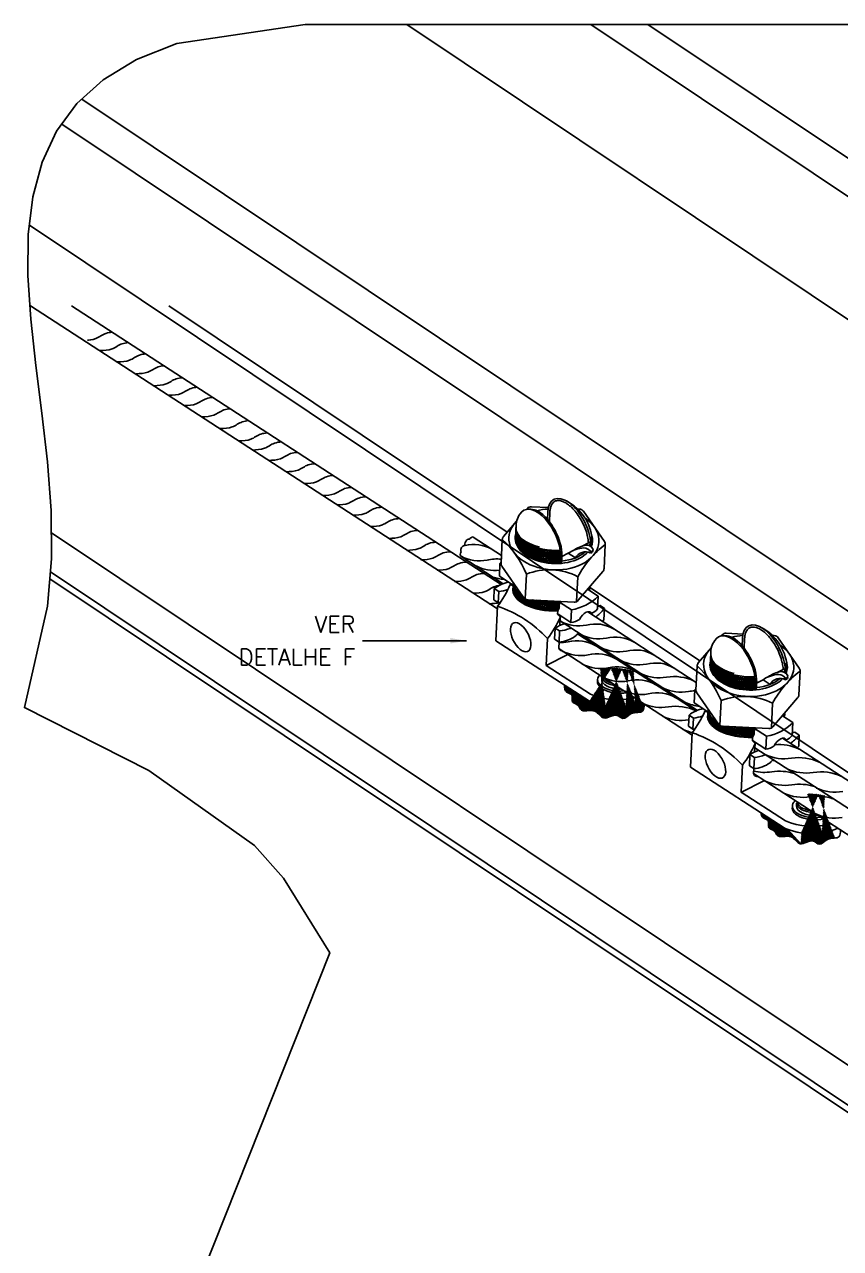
# Model space of a CAD drawing. Header units: millimetres. Extents: x 4236 to 4463, y 1839 to 1973.
# Drawn here: x 4368.96 to 4374.56, y 1884.57 to 1892.98 of the extents above; entities that cross this region are included whole.
import ezdxf
from ezdxf.enums import TextEntityAlignment as Align

# ---------------------------------------------------------------- set-up
doc = ezdxf.new("R2010")
doc.units = ezdxf.units.MM
doc.layers.get('0').update_dxf_attribs({"lineweight": 25})
for name, color, linetype in [('C01', 1, 'Continuous'), ('C02', 42, 'Continuous'), ('C025', 42, 'Continuous'), ('C03', 7, 'Continuous')]:
    doc.layers.add(name, color=color, linetype=linetype)
doc.styles.add('80CL', font='romans.shx', dxfattribs={"height": 2})
pattern_1 = [(132, (4372.9966916, 1884.7900814), (0.0026810086, 0.002413991), [])]
pattern_2 = [(132, (4374.3451363, 1883.9267084), (0.0026810086, 0.002413991), [])]

msp = doc.modelspace()

# ---------------------------------------------------------------- hatches: boundary and pattern name
at = {"layer": 'C01'}
h = msp.add_hatch(dxfattribs=at)
h.set_pattern_fill('ANSI31', color=256, scale=0.028861, angle=177, style=0)
h.set_pattern_definition(pattern_1)
edge = h.paths.add_edge_path()
edge.add_ellipse((4373.0098, 1888.4212), major_axis=(-0.2612, 0.0131), ratio=0.509483, start_angle=282.53435, end_angle=310.07034, ccw=False)
edge.add_line((4372.9466, 1888.2942), (4372.9418, 1888.2122))
edge.add_spline(control_points=[(4372.9418, 1888.2122), (4372.9398, 1888.2123), (4372.9154, 1888.2152), (4372.8793, 1888.2898), (4372.7782, 1888.2427), (4372.7638, 1888.3103), (4372.7044, 1888.3124), (4372.7305, 1888.3774), (4372.67, 1888.3862), (4372.6672, 1888.4196), (4372.6657, 1888.4383)], knot_values=[5.634216, 5.634216, 5.634216, 5.634216, 5.752118, 7.09934, 8.818976, 9.33721, 10.144992, 10.964097, 11.648698, 12.516217, 12.516217, 12.516217, 12.516217], degree=3, periodic=0)
edge.add_line((4372.6657, 1888.4383), (4372.8366, 1888.3278))
h = msp.add_hatch(dxfattribs=at)
h.set_pattern_fill('ANSI31', color=256, scale=0.028861, angle=177, style=0)
h.set_pattern_definition(pattern_1)
edge = h.paths.add_edge_path()
edge.add_line((4373.0872, 1888.291), (4373.096, 1888.2228))
edge.add_spline(control_points=[(4373.096, 1888.2228), (4373.0861, 1888.2148), (4373.0655, 1888.2003), (4373.017, 1888.2527), (4372.9675, 1888.2114), (4372.9418, 1888.2122)], knot_values=[2.756984, 2.756984, 2.756984, 2.756984, 3.368252, 4.120728, 5.634216, 5.634216, 5.634216, 5.634216], degree=3, periodic=0)
edge.add_line((4372.9418, 1888.2122), (4372.9466, 1888.2942))
edge.add_ellipse((4373.0098, 1888.4212), major_axis=(-0.2612, 0.0131), ratio=0.509483, start_angle=251.29049, end_angle=282.53435, ccw=False)
h = msp.add_hatch(dxfattribs=at)
h.set_pattern_fill('ANSI31', color=256, scale=0.028861, angle=177, style=0)
h.set_pattern_definition(pattern_1)
edge = h.paths.add_edge_path()
edge.add_line((4373.1541, 1888.3047), (4373.1745, 1888.2513))
edge.add_spline(control_points=[(4373.1745, 1888.2513), (4373.1587, 1888.2498), (4373.1277, 1888.2498), (4373.1048, 1888.2298), (4373.096, 1888.2228)], knot_values=[1.43073, 1.43073, 1.43073, 1.43073, 2.219528, 2.756984, 2.756984, 2.756984, 2.756984], degree=3, periodic=0)
edge.add_line((4373.096, 1888.2228), (4373.0872, 1888.291))
edge.add_ellipse((4373.0098, 1888.4212), major_axis=(-0.2612, 0.0131), ratio=0.509483, start_angle=234.99117, end_angle=251.29049, ccw=False)
h = msp.add_hatch(dxfattribs=at)
h.set_pattern_fill('ANSI31', color=256, scale=0.028861, angle=177, style=0)
h.set_pattern_definition(pattern_1)
edge = h.paths.add_edge_path()
edge.add_line((4373.2067, 1888.3118), (4373.2133, 1888.3075))
edge.add_line((4373.2133, 1888.3075), (4373.2133, 1888.3074))
edge.add_spline(control_points=[(4373.2133, 1888.3074), (4373.2128, 1888.2894), (4373.2118, 1888.2571), (4373.1867, 1888.2524), (4373.1738, 1888.2513)], knot_values=[0, 0, 0, 0, 0.800748, 1.441693, 1.441693, 1.441693, 1.441693], degree=3, periodic=0)
edge.add_line((4373.1738, 1888.2513), (4373.1539, 1888.3046))
edge.add_ellipse((4373.0098, 1888.4212), major_axis=(-0.2612, 0.0131), ratio=0.509483, start_angle=223.76608, end_angle=235.05954, ccw=False)
edge.add_line((4373.1938, 1888.3197), (4373.1942, 1888.3199))
edge.add_line((4373.1942, 1888.3199), (4373.2067, 1888.3118))
h = msp.add_hatch(dxfattribs=at)
h.set_pattern_fill('ANSI31', color=256, scale=0.028861, angle=177, style=0)
h.set_pattern_definition(pattern_2)
edge = h.paths.add_edge_path()
edge.add_line((4374.4357, 1887.4276), (4374.4445, 1887.3594))
edge.add_spline(control_points=[(4374.4445, 1887.3594), (4374.4345, 1887.3514), (4374.4139, 1887.3369), (4374.3655, 1887.3893), (4374.316, 1887.348), (4374.2902, 1887.3489)], knot_values=[2.756984, 2.756984, 2.756984, 2.756984, 3.368252, 4.120728, 5.634216, 5.634216, 5.634216, 5.634216], degree=3, periodic=0)
edge.add_line((4374.2902, 1887.3489), (4374.295, 1887.4308))
edge.add_ellipse((4374.3582, 1887.5578), major_axis=(-0.2612, 0.0131), ratio=0.509483, start_angle=251.29049, end_angle=282.53435, ccw=False)
h = msp.add_hatch(dxfattribs=at)
h.set_pattern_fill('ANSI31', color=256, scale=0.028861, angle=177, style=0)
h.set_pattern_definition(pattern_2)
edge = h.paths.add_edge_path()
edge.add_line((4374.5026, 1887.4413), (4374.5229, 1887.3879))
edge.add_spline(control_points=[(4374.5229, 1887.3879), (4374.5072, 1887.3864), (4374.4761, 1887.3864), (4374.4532, 1887.3664), (4374.4445, 1887.3594)], knot_values=[1.43073, 1.43073, 1.43073, 1.43073, 2.219528, 2.756984, 2.756984, 2.756984, 2.756984], degree=3, periodic=0)
edge.add_line((4374.4445, 1887.3594), (4374.4357, 1887.4276))
edge.add_ellipse((4374.3582, 1887.5578), major_axis=(-0.2612, 0.0131), ratio=0.509483, start_angle=234.99117, end_angle=251.29049, ccw=False)

# ---------------------------------------------------------------- linework, layer by layer
for p, q in [((4372.8391, 1888.9334), (4372.8391, 1888.9334)), ((4372.8391, 1888.9334), (4372.8391, 1888.9334)), ((4374.1767, 1888.0645), (4374.1767, 1888.0645)), ((4374.1767, 1888.0645), (4374.1767, 1888.0645))]:
    msp.add_line(p, q)
for p, q in [((4373.2133, 1888.3074), (4373.2133, 1888.3075)), ((4374.0576, 1887.5133), (4374.0157, 1887.5599)), ((4374.0483, 1887.5183), (4374.0167, 1887.5533)), ((4374.0402, 1887.5219), (4374.0186, 1887.5459)), ((4374.03, 1887.5278), (4374.0237, 1887.5348)), ((4374.1656, 1887.3988), (4374.024, 1887.5561)), ((4374.1702, 1887.399), (4374.0356, 1887.5485)), ((4374.1748, 1887.3993), (4374.0472, 1887.541)), ((4374.1794, 1887.3996), (4374.0588, 1887.5335)), ((4374.1609, 1887.3986), (4374.0647, 1887.5055)), ((4374.0951, 1887.4447), (4374.0662, 1887.4768)), ((4374.0875, 1887.4478), (4374.0662, 1887.4715)), ((4374.1043, 1887.4399), (4374.0665, 1887.4819)), ((4374.1561, 1887.3985), (4374.0667, 1887.4979)), ((4374.1459, 1887.3991), (4374.0667, 1887.487)), ((4374.1511, 1887.3987), (4374.0669, 1887.4922)), ((4374.0796, 1887.4512), (4374.0669, 1887.4653)), ((4374.184, 1887.3999), (4374.0704, 1887.526)), ((4374.1887, 1887.4001), (4374.0821, 1887.5185)), ((4374.1934, 1887.4002), (4374.0937, 1887.511)), ((4374.1984, 1887.4001), (4374.1053, 1887.5035)), ((4374.2034, 1887.3999), (4374.1169, 1887.496)), ((4374.2089, 1887.3992), (4374.1285, 1887.4885)), ((4374.2147, 1887.3982), (4374.1401, 1887.481)), ((4374.2212, 1887.3963), (4374.1518, 1887.4735)), ((4374.2299, 1887.3921), (4374.1634, 1887.466)), ((4374.2474, 1887.378), (4374.1748, 1887.4587)), ((4374.2735, 1887.3544), (4374.1831, 1887.4548)), ((4374.2819, 1887.3504), (4374.1911, 1887.4513)), ((4374.2881, 1887.349), (4374.1987, 1887.4482)), ((4374.14, 1887.4003), (4374.1142, 1887.4289)), ((4374.1327, 1887.403), (4374.1197, 1887.4174))]:
    msp.add_line(p, q, dxfattribs=at)
msp.add_lwpolyline([(4370.0985, 1884.1948), (4371.0534, 1886.6009), (4370.7355, 1887.1123), (4370.538, 1887.3374), (4369.8104, 1887.8514), (4368.9574, 1888.2837), (4369.1146, 1888.9812), (4369.1434, 1889.3047), (4369.1406, 1889.6366), (4369.1154, 1889.972), (4369.0774, 1890.3061), (4369.0359, 1890.634), (4369.0003, 1890.9508), (4368.98, 1891.2518), (4368.9834, 1891.5327), (4369.0152, 1891.792), (4369.079, 1892.0288), (4369.1783, 1892.2423), (4369.3169, 1892.4316), (4369.4982, 1892.5959), (4369.7261, 1892.7342), (4370.004, 1892.8457), (4370.8854, 1892.9752), (4378.7372, 1892.9752)], dxfattribs=at)
for centre, radius, start, end in [((4372.0417, 1889.1605), 0.2449, 59.43477, 103.89388), ((4372.0846, 1889.5735), 0.2812, 242.85177, 280.17756), ((4372.1975, 1889.057), 0.2479, 81.99842, 104.76436), ((4372.1872, 1889.5069), 0.2812, 242.85177, 276.84855), ((4372.2672, 1889.4461), 0.2812, 250.96463, 266.66941), ((4372.3959, 1888.865), 0.2496, 22.59952, 23.34798), ((4372.7665, 1889.127), 0.2812, 242.85177, 280.17756), ((4372.8794, 1888.6104), 0.2479, 59.25357, 104.76436), ((4372.6414, 1889.012), 0.2812, 267.34431, 280.17756), ((4372.7543, 1888.4955), 0.2479, 59.25357, 104.76436), ((4372.9042, 1889.0377), 0.2812, 242.85177, 280.17756), ((4373.017, 1888.5211), 0.2479, 59.25357, 104.76436), ((4372.7791, 1888.9227), 0.2812, 242.85177, 280.17756), ((4372.892, 1888.4062), 0.2479, 59.25357, 104.76436), ((4373.0418, 1888.9484), 0.2812, 242.85177, 280.17756), ((4373.1547, 1888.4319), 0.2479, 59.25357, 104.76436), ((4372.9167, 1888.8335), 0.2812, 242.85177, 280.17756), ((4373.0296, 1888.3169), 0.2479, 59.25357, 104.76436), ((4373.1795, 1888.8592), 0.2812, 242.85177, 280.17756), ((4373.2924, 1888.3426), 0.2479, 59.25357, 104.76436), ((4373.0544, 1888.7442), 0.2812, 242.85177, 280.17756), ((4373.1673, 1888.2277), 0.2479, 59.25357, 104.76436), ((4373.317, 1888.7792), 0.2904, 244.96662, 279.87692), ((4373.4189, 1888.1742), 0.3231, 64.74623, 99.27169), ((4373.1921, 1888.6549), 0.2812, 242.85177, 280.17756), ((4373.3049, 1888.1384), 0.2479, 59.25357, 104.76436), ((4373.4687, 1888.6808), 0.2904, 244.96662, 279.87692), ((4373.5705, 1888.0758), 0.3231, 91.81598, 99.27169), ((4373.3296, 1888.575), 0.2904, 244.96662, 279.87692), ((4373.4315, 1887.9699), 0.3231, 64.74623, 99.27169), ((4373.6203, 1888.5825), 0.2904, 244.96662, 264.676), ((4373.4673, 1888.4857), 0.2904, 244.96662, 280.43774), ((4373.6049, 1888.3964), 0.2904, 244.96662, 257.91776), ((4373.8995, 1888.4228), 0.3117, 245.2488, 279.24809), ((4373.7334, 1887.9962), 0.2496, 22.59952, 23.34798), ((4374.1748, 1888.2442), 0.3117, 245.2488, 279.24809), ((4374.1393, 1887.7069), 0.3231, 64.66244, 95.33823), ((4374.0044, 1887.6135), 0.3231, 71.5656, 73.57236), ((4374.277, 1887.6176), 0.3231, 64.74623, 99.27169), ((4374.0399, 1888.1508), 0.3117, 256.13671, 279.24809), ((4374.1421, 1887.5242), 0.3231, 71.5656, 99.27169), ((4374.3249, 1888.1465), 0.3117, 245.2488, 279.24809), ((4374.427, 1887.5199), 0.3231, 64.74623, 99.27169), ((4374.1776, 1888.0615), 0.3117, 245.2488, 279.24809), ((4374.2797, 1887.4349), 0.3231, 71.5656, 99.27169), ((4374.5274, 1888.015), 0.3117, 245.2488, 279.24809), ((4374.3034, 1887.9792), 0.3117, 245.2488, 279.24809), ((4374.4056, 1887.3526), 0.3231, 71.16547, 99.27169), ((4374.5232, 1887.8365), 0.3117, 245.2488, 279.24809)]:
    msp.add_arc(centre, radius, start, end, dxfattribs=at)
for centre, start_param, end_param in [((4372.5939, 1889.4473), 6.213743, 8.060207), ((4372.5943, 1889.4558), 6.213743, 8.08479), ((4372.5948, 1889.4643), 6.213743, 8.059873), ((4372.5952, 1889.4727), 6.213743, 8.082697), ((4372.5956, 1889.4812), 6.213743, 8.059008), ((4372.5965, 1889.4982), 6.202235, 8.033197), ((4372.596, 1889.4897), 6.213743, 8.073992), ((4372.5969, 1889.5067), 0, 1.198297), ((4372.5931, 1889.4304), 6.213743, 8.059381), ((4372.5935, 1889.4388), 6.213743, 8.085385), ((4372.5965, 1889.4982), 2.793246, 2.954838), ((4372.596, 1889.4897), 2.810761, 2.978933), ((4372.5956, 1889.4812), 2.821407, 3.005872), ((4372.5952, 1889.4727), 2.82911, 3.033291), ((4372.5956, 1889.4496), 2.829496, 3.01018), ((4372.5948, 1889.4643), 2.844033, 3.061758), ((4372.596, 1889.458), 2.82911, 3.006963), ((4372.5935, 1889.4388), 2.874607, 3.064029), ((4372.5931, 1889.4304), 2.922988, 2.981561), ((4372.5926, 1889.4218), 0.509617, 1.801693), ((4372.5922, 1889.4134), 0.933017, 1.776481), ((4372.5769, 1889.1082), 6.198378, 8.059471), ((4372.5773, 1889.1166), 6.219825, 8.085504), ((4372.5777, 1889.1251), 6.251289, 7.06151), ((4372.5781, 1889.1336), 0.031775, 0.717535), ((4372.5756, 1889.0827), 6.213743, 8.049984), ((4372.5756, 1889.0827), 6.213743, 8.049984), ((4372.576, 1889.0912), 6.213743, 8.059589), ((4372.5764, 1889.0997), 6.213743, 8.078571), ((4372.5786, 1889.1421), 2.863257, 3.017639), ((4372.5781, 1889.1336), 2.916017, 3.072351), ((4372.5777, 1889.1251), 2.9666, 3.13369), ((4372.5777, 1889.1251), 0.937211, 1.7767), ((4372.5781, 1889.1336), 1.057649, 1.801228), ((4372.5786, 1889.1421), 1.200274, 1.775937), ((4373.9327, 1888.6039), 6.213743, 8.082697), ((4373.9332, 1888.6124), 6.213743, 8.059008), ((4373.934, 1888.6293), 6.202235, 8.033197), ((4373.9336, 1888.6208), 6.213743, 8.073992), ((4373.9344, 1888.6378), 0, 1.198297), ((4373.9306, 1888.5615), 6.213743, 8.059381), ((4373.931, 1888.57), 6.213743, 8.085385), ((4373.9315, 1888.5785), 6.213743, 8.060207), ((4373.9319, 1888.5869), 6.213743, 8.08479), ((4373.9323, 1888.5954), 6.213743, 8.059873), ((4373.934, 1888.6293), 2.793246, 2.954838), ((4373.9336, 1888.6208), 2.810761, 2.978933), ((4373.9332, 1888.6124), 2.821407, 3.005872), ((4373.9327, 1888.6039), 2.82911, 3.033291), ((4373.9331, 1888.5807), 2.829496, 3.01018), ((4373.9335, 1888.5892), 2.82911, 3.006963), ((4373.9323, 1888.5954), 2.844033, 3.061758), ((4373.931, 1888.57), 2.874607, 3.064029), ((4373.9302, 1888.553), 0.509617, 1.801693), ((4373.9306, 1888.5615), 2.922988, 2.981561), ((4373.9297, 1888.5446), 0.933017, 1.776481), ((4373.9131, 1888.2139), 6.213743, 8.049984), ((4373.9131, 1888.2139), 6.213743, 8.049984), ((4373.9144, 1888.2393), 6.198378, 8.059471), ((4373.9135, 1888.2224), 6.213743, 8.059589), ((4373.914, 1888.2308), 6.213743, 8.078571), ((4373.9148, 1888.2478), 6.219825, 8.085504), ((4373.9152, 1888.2563), 6.251289, 7.06151), ((4373.9157, 1888.2647), 0.031775, 0.717535), ((4373.9161, 1888.2732), 2.863257, 3.017639), ((4373.9157, 1888.2647), 2.916017, 3.072351), ((4373.9152, 1888.2563), 2.9666, 3.13369), ((4373.9152, 1888.2563), 0.937211, 1.7767), ((4373.9157, 1888.2647), 1.057649, 1.801228), ((4373.9161, 1888.2732), 1.200274, 1.775937)]:
    msp.add_ellipse(centre, major_axis=(-0.2639, 0.0133), ratio=0.509483, start_param=start_param, end_param=end_param, dxfattribs=at)
for points, knots in [([(4369.3913, 1890.8079), (4369.3942, 1890.8077), (4369.449, 1890.8094), (4369.5051, 1890.8552), (4369.5455, 1890.8607), (4369.5603, 1890.8619)], [0, 0, 0, 0, 0.692024, 1.338857, 1.706658, 1.706658, 1.706658, 1.706658]), ([(4369.4763, 1890.7353), (4369.5047, 1890.7362), (4369.5596, 1890.738), (4369.6156, 1890.7837), (4369.6558, 1890.7892), (4369.6706, 1890.7904)], [0, 0, 0, 0, 0.692024, 1.338857, 1.704612, 1.704612, 1.704612, 1.704612]), ([(4369.5971, 1890.6578), (4369.6254, 1890.6587), (4369.6803, 1890.6604), (4369.7361, 1890.7059), (4369.7759, 1890.7115), (4369.7904, 1890.7127)], [0, 0, 0, 0, 0.692024, 1.338857, 1.696352, 1.696352, 1.696352, 1.696352]), ([(4369.7235, 1890.5765), (4369.7518, 1890.5774), (4369.8067, 1890.5792), (4369.8622, 1890.6245), (4369.9017, 1890.6302), (4369.9157, 1890.6314)], [0, 0, 0, 0, 0.692024, 1.338857, 1.688011, 1.688011, 1.688011, 1.688011]), ([(4369.8474, 1890.4947), (4369.8758, 1890.4956), (4369.9307, 1890.4974), (4369.9867, 1890.5431), (4370.0269, 1890.5486), (4370.0416, 1890.5498)], [0, 0, 0, 0, 0.692024, 1.338857, 1.70378, 1.70378, 1.70378, 1.70378]), ([(4369.9516, 1890.4295), (4369.98, 1890.4304), (4370.0348, 1890.4321), (4370.0903, 1890.4773), (4370.1297, 1890.4831), (4370.1437, 1890.4843)], [0, 0, 0, 0, 0.692024, 1.338857, 1.686527, 1.686527, 1.686527, 1.686527]), ([(4370.055, 1890.3584), (4370.0834, 1890.3593), (4370.1382, 1890.361), (4370.1949, 1890.4073), (4370.236, 1890.4125), (4370.2516, 1890.4136)], [0, 0, 0, 0, 0.692024, 1.338857, 1.72358, 1.72358, 1.72358, 1.72358]), ([(4370.1757, 1890.2808), (4370.2041, 1890.2817), (4370.259, 1890.2835), (4370.3154, 1890.3295), (4370.3561, 1890.3348), (4370.3713, 1890.336)], [0, 0, 0, 0, 0.692024, 1.338857, 1.715272, 1.715272, 1.715272, 1.715272]), ([(4370.3021, 1890.1996), (4370.3305, 1890.2005), (4370.3854, 1890.2022), (4370.4415, 1890.248), (4370.4818, 1890.2535), (4370.4967, 1890.2547)], [0, 0, 0, 0, 0.692024, 1.338857, 1.70688, 1.70688, 1.70688, 1.70688]), ([(4370.43, 1890.1153), (4370.4584, 1890.1162), (4370.5133, 1890.1179), (4370.5687, 1890.1632), (4370.6081, 1890.1689), (4370.6221, 1890.1702)], [0, 0, 0, 0, 0.692024, 1.338857, 1.686527, 1.686527, 1.686527, 1.686527]), ([(4370.5231, 1890.053), (4370.5515, 1890.0539), (4370.6064, 1890.0556), (4370.6637, 1890.1024), (4370.7058, 1890.1072), (4370.7223, 1890.1084)], [0, 0, 0, 0, 0.692024, 1.338857, 1.744714, 1.744714, 1.744714, 1.744714]), ([(4370.6337, 1889.9815), (4370.662, 1889.9824), (4370.7169, 1889.9841), (4370.7742, 1890.0309), (4370.8162, 1890.0357), (4370.8326, 1890.0369)], [0, 0, 0, 0, 0.692024, 1.338857, 1.742646, 1.742646, 1.742646, 1.742646]), ([(4370.7544, 1889.9039), (4370.7828, 1889.9048), (4370.8376, 1889.9065), (4370.8947, 1889.9531), (4370.9363, 1889.9581), (4370.9523, 1889.9592)], [0, 0, 0, 0, 0.692024, 1.338857, 1.734298, 1.734298, 1.734298, 1.734298]), ([(4370.8808, 1889.8227), (4370.9092, 1889.8236), (4370.964, 1889.8253), (4371.0208, 1889.8716), (4371.062, 1889.8768), (4371.0777, 1889.8779)], [0, 0, 0, 0, 0.692024, 1.338857, 1.725861, 1.725861, 1.725861, 1.725861]), ([(4371.0048, 1889.7409), (4371.0331, 1889.7418), (4371.088, 1889.7435), (4371.1453, 1889.7903), (4371.1873, 1889.7951), (4371.2036, 1889.7963)], [0, 0, 0, 0, 0.692024, 1.338857, 1.741806, 1.741806, 1.741806, 1.741806]), ([(4371.1018, 1889.676), (4371.1302, 1889.6769), (4371.1851, 1889.6787), (4371.243, 1889.726), (4371.2861, 1889.7305), (4371.3033, 1889.7316)], [0, 0, 0, 0, 0.692024, 1.338857, 1.763873, 1.763873, 1.763873, 1.763873]), ([(4371.2123, 1889.6045), (4371.2407, 1889.6054), (4371.2956, 1889.6072), (4371.3535, 1889.6545), (4371.3964, 1889.659), (4371.4136, 1889.6601)], [0, 0, 0, 0, 0.692024, 1.338857, 1.761798, 1.761798, 1.761798, 1.761798]), ([(4371.3331, 1889.527), (4371.3614, 1889.5279), (4371.4163, 1889.5296), (4371.474, 1889.5767), (4371.5165, 1889.5813), (4371.5333, 1889.5825)], [0, 0, 0, 0, 0.692024, 1.338857, 1.753414, 1.753414, 1.753414, 1.753414]), ([(4371.4595, 1889.4458), (4371.4878, 1889.4467), (4371.5427, 1889.4484), (4371.6001, 1889.4952), (4371.6422, 1889.5), (4371.6587, 1889.5012)], [0, 0, 0, 0, 0.692024, 1.338857, 1.744938, 1.744938, 1.744938, 1.744938]), ([(4371.5835, 1889.364), (4371.6118, 1889.3649), (4371.6667, 1889.3666), (4371.7246, 1889.4138), (4371.7675, 1889.4184), (4371.7846, 1889.4195)], [0, 0, 0, 0, 0.692024, 1.338857, 1.760953, 1.760953, 1.760953, 1.760953]), ([(4371.6805, 1889.2991), (4371.7088, 1889.3), (4371.7637, 1889.3018), (4371.8223, 1889.3496), (4371.8663, 1889.3537), (4371.8843, 1889.3549)], [0, 0, 0, 0, 0.692024, 1.338857, 1.783101, 1.783101, 1.783101, 1.783101]), ([(4371.791, 1889.2276), (4371.8194, 1889.2285), (4371.8743, 1889.2303), (4371.9328, 1889.278), (4371.9766, 1889.2822), (4371.9946, 1889.2833)], [0, 0, 0, 0, 0.692024, 1.338857, 1.781019, 1.781019, 1.781019, 1.781019]), ([(4371.9117, 1889.1501), (4371.9401, 1889.151), (4371.995, 1889.1527), (4372.0533, 1889.2003), (4372.0967, 1889.2046), (4372.1143, 1889.2057)], [0, 0, 0, 0, 0.692024, 1.338857, 1.772606, 1.772606, 1.772606, 1.772606]), ([(4372.0381, 1889.0688), (4372.0665, 1889.0697), (4372.1214, 1889.0715), (4372.1728, 1889.1135), (4372.2067, 1889.1208), (4372.2157, 1889.1221)], [0, 0, 0, 0, 0.692024, 1.338857, 1.564946, 1.564946, 1.564946, 1.564946]), ([(4374.5618, 1887.444), (4374.5612, 1887.4261), (4374.5597, 1887.3763), (4374.4709, 1887.4002), (4374.423, 1887.3271), (4374.3635, 1887.3915), (4374.281, 1887.3164), (4374.2278, 1887.4264), (4374.1266, 1887.3793), (4374.1122, 1887.4469), (4374.0528, 1887.449), (4374.0789, 1887.5141), (4374.0238, 1887.522), (4374.0171, 1887.5478), (4374.0154, 1887.5616)], [0, 0, 0, 0, 0.385176, 1.067638, 1.620198, 1.982154, 2.766886, 3.414927, 4.242107, 4.491388, 4.879948, 5.273954, 5.603261, 5.920499, 5.920499, 5.920499, 5.920499])]:
    msp.add_open_spline(points, degree=3, knots=knots, dxfattribs=at)
msp.add_open_spline([(4372.1487, 1888.9973), (4372.1732, 1888.9981), (4372.1977, 1888.9989), (4372.2203, 1889.0056)], degree=3, dxfattribs=at)
msp.add_spline([(4373.2133, 1888.3074), (4373.2042, 1888.2621), (4373.1247, 1888.2427), (4373.0671, 1888.2097), (4373.0286, 1888.2297), (4372.9359, 1888.213), (4372.8736, 1888.2594), (4372.7753, 1888.2736), (4372.7605, 1888.2996), (4372.7203, 1888.3233), (4372.7156, 1888.3703), (4372.6819, 1888.3909), (4372.6657, 1888.4384)], degree=3, dxfattribs=at)
at = {"layer": 'C02'}
for p, q in [((4372.205, 1888.9623), (4368.9998, 1891.0438)), ((4372.2314, 1889.1298), (4369.2798, 1891.0438)), ((4372.5484, 1889.5765), (4372.5509, 1889.6253)), ((4372.5623, 1889.5599), (4372.5655, 1889.6245)), ((4372.2333, 1889.3278), (4372.0384, 1889.4546)), ((4372.8443, 1889.3922), (4372.8452, 1889.4096)), ((4372.8573, 1889.4403), (4372.8556, 1889.4055)), ((4371.954, 1889.3248), (4372.2447, 1889.1351)), ((4372.6474, 1889.3049), (4372.6403, 1889.296)), ((4372.6403, 1889.296), (4372.6464, 1889.2879)), ((4372.6481, 1889.3218), (4372.6412, 1889.313)), ((4372.6412, 1889.313), (4372.6474, 1889.3049)), ((4372.6484, 1889.3387), (4372.642, 1889.3299)), ((4372.642, 1889.3299), (4372.6481, 1889.3218)), ((4372.647, 1889.3555), (4372.6428, 1889.3469)), ((4372.6428, 1889.3469), (4372.6484, 1889.3387)), ((4372.6458, 1889.2755), (4372.6475, 1889.308)), ((4372.6464, 1889.2879), (4372.6394, 1889.279)), ((4372.6395, 1889.279), (4372.6426, 1889.275)), ((4373.5967, 1888.6044), (4372.8379, 1889.1117)), ((4372.194, 1888.7432), (4372.2059, 1888.9803)), ((4372.6305, 1888.9697), (4372.6203, 1888.9482)), ((4372.6286, 1888.9656), (4372.6232, 1888.9569)), ((4372.6313, 1888.9827), (4372.6241, 1888.9738)), ((4372.6241, 1888.9738), (4372.6286, 1888.9656)), ((4372.6318, 1888.9996), (4372.6249, 1888.9908)), ((4372.6249, 1888.9908), (4372.6313, 1888.9827)), ((4372.6301, 1889.0137), (4372.6255, 1889.0077)), ((4372.6256, 1889.0077), (4372.6318, 1888.9996)), ((4372.6327, 1889.0135), (4372.6305, 1888.9697)), ((4372.6203, 1888.9482), (4372.6192, 1888.9255)), ((4372.6232, 1888.9569), (4372.6238, 1888.9556)), ((4372.6345, 1888.8481), (4372.6375, 1888.9064)), ((4372.6361, 1888.8796), (4373.5784, 1888.2648)), ((4373.5707, 1888.4573), (4372.8255, 1888.9423)), ((4373.5703, 1888.2615), (4372.7556, 1888.7899)), ((4371.9939, 1888.7432), (4371.2783, 1888.7432)), ((4372.8368, 1888.3277), (4372.194, 1888.7432)), ((4372.5408, 1888.5725), (4372.5501, 1888.7579)), ((4372.6265, 1888.695), (4372.6285, 1888.7338)), ((4373.886, 1888.7077), (4373.8884, 1888.7564)), ((4373.8998, 1888.6911), (4373.9031, 1888.7557)), ((4372.5408, 1888.5725), (4372.6887, 1888.6482)), ((4373.5426, 1888.0937), (4372.6298, 1888.6865)), ((4372.8457, 1888.3754), (4372.5408, 1888.5725)), ((4374.1818, 1888.5233), (4374.1827, 1888.5408)), ((4374.1949, 1888.5715), (4374.1931, 1888.5366)), ((4372.9223, 1888.4962), (4372.9222, 1888.4793)), ((4373.986, 1888.4699), (4373.9795, 1888.4611)), ((4373.9795, 1888.4611), (4373.9857, 1888.453)), ((4373.9846, 1888.4867), (4373.9803, 1888.478)), ((4373.9803, 1888.478), (4373.986, 1888.4699)), ((4373.984, 1888.4191), (4373.977, 1888.4102)), ((4373.977, 1888.4102), (4373.9801, 1888.4061)), ((4373.985, 1888.436), (4373.9778, 1888.4272)), ((4373.9778, 1888.4272), (4373.984, 1888.4191)), ((4373.9857, 1888.453), (4373.9787, 1888.4441)), ((4373.9787, 1888.4441), (4373.985, 1888.436)), ((4373.9834, 1888.4066), (4373.985, 1888.4392)), ((4373.1938, 1888.3197), (4373.1942, 1888.3199)), ((4373.9694, 1888.1308), (4373.9624, 1888.1219)), ((4373.9624, 1888.1219), (4373.9688, 1888.1139)), ((4373.9677, 1888.1448), (4373.963, 1888.1389)), ((4373.9632, 1888.1389), (4373.9694, 1888.1308)), ((4373.9702, 1888.1447), (4373.968, 1888.1008)), ((4373.5315, 1887.8744), (4373.5434, 1888.1115)), ((4373.9579, 1888.0794), (4373.9567, 1888.0566)), ((4373.968, 1888.1008), (4373.9579, 1888.0794)), ((4373.9662, 1888.0968), (4373.9607, 1888.088)), ((4373.9607, 1888.088), (4373.9614, 1888.0867)), ((4373.9688, 1888.1139), (4373.9616, 1888.105)), ((4373.9616, 1888.105), (4373.9662, 1888.0968)), ((4373.972, 1887.9793), (4373.975, 1888.0375)), ((4375.3291, 1887.3171), (4374.1628, 1888.0734)), ((4375.2171, 1887.1992), (4373.9735, 1888.0069)), ((4374.1744, 1887.4589), (4373.5315, 1887.8744)), ((4373.8783, 1887.7037), (4373.8876, 1887.889)), ((4373.9644, 1887.8326), (4373.9661, 1887.865)), ((4373.8782, 1887.7019), (4374.0389, 1887.7842)), ((4374.7269, 1887.3364), (4373.9646, 1887.8314)), ((4374.1833, 1887.5065), (4373.8783, 1887.7037)), ((4374.2603, 1887.6277), (4374.2595, 1887.6098))]:
    msp.add_line(p, q, dxfattribs=at)
for centre, radius, start, end in [((4372.4252, 1889.5155), 0.131, 54.43977, 96.56532), ((4372.5211, 1889.405), 0.3381, 5.98868, 62.18221), ((4372.4748, 1889.5303), 0.1411, 144.28692, 183.25313), ((4371.635, 1889.4164), 0.7184, 322.62794, 336.40593), ((4372.042, 1888.3853), 0.7849, 69.76108, 71.32096), ((4371.9376, 1888.1878), 0.8367, 42.9447, 71.29643), ((4371.9792, 1889.1939), 0.7184, 322.62794, 336.40593), ((4372.025, 1888.3363), 0.8367, 42.9447, 44.75748), ((4373.8586, 1888.5362), 0.3381, 5.98868, 62.18221), ((4373.8123, 1888.6615), 0.1411, 144.28692, 183.25313), ((4373.7627, 1888.6467), 0.131, 54.43977, 96.56532), ((4372.6529, 1888.7002), 0.0268, 191.10067, 263.12992), ((4372.9725, 1888.5476), 0.7184, 322.62794, 336.40593), ((4373.3795, 1887.5165), 0.7849, 69.76108, 71.32096), ((4373.2751, 1887.319), 0.8367, 42.9447, 71.29643), ((4373.3167, 1888.3251), 0.7184, 322.62794, 336.40593), ((4373.3626, 1887.4675), 0.8367, 42.9447, 44.75748), ((4373.9907, 1887.8377), 0.0268, 191.10067, 283.18491)]:
    msp.add_arc(centre, radius, start, end, dxfattribs=at)
for centre, major_axis, ratio, start_param, end_param in [((4372.698, 1889.5113), (-0.105, 0.2026), 0.509483, 3.942773, 7.036742), ((4372.4919, 1889.4365), (-0.105, 0.2026), 0.509483, 4.100464, 6.597026), ((4372.4921, 1889.4371), (-0.1096, 0.2115), 0.529306, 3.818947, 5.448871), ((4371.9708, 1889.3756), (0.0141, 0.0216), 0.509483, 0, 3.141593), ((4371.9987, 1889.4185), (0.0141, 0.0216), 0.509483, 0, 3.139239), ((4372.0243, 1889.433), (0.0141, 0.0216), 0.509483, 0, 1.591835), ((4371.9683, 1889.3468), (0.0143, 0.0221), 0.509483, 1.563328, 3.141593), ((4372.3653, 1888.7675), (-0.0502, 0.0969), 0.509483, 0.328787, 6.597026), ((4374.0355, 1888.6424), (-0.105, 0.2026), 0.509483, 3.942773, 7.036742), ((4373.8295, 1888.5676), (-0.105, 0.2026), 0.509483, 4.100464, 6.597026), ((4373.8296, 1888.5683), (-0.1096, 0.2115), 0.529306, 3.818947, 5.448871), ((4373.037, 1888.4708), (0.115, -0.006), 0.509483, 3.098176, 4.874825), ((4373.0381, 1888.4913), (0.115, -0.006), 0.509483, 3.163261, 4.569951), ((4373.0386, 1888.5003), (0.109, -0.0057), 0.510603, 3.446867, 4.296855), ((4373.0123, 1888.4719), (-0.2612, 0.0131), 0.509483, 0.904807, 2.123307), ((4373.0098, 1888.4212), (-0.2612, 0.0131), 0.509483, 0.867995, 2.37773), ((4373.7028, 1887.8987), (-0.0502, 0.0969), 0.509483, 0.328787, 6.597026), ((4374.3757, 1887.6224), (0.115, -0.006), 0.509483, 2.968722, 4.765642), ((4374.3761, 1887.6315), (0.109, -0.0057), 0.510603, 3.169707, 4.562454), ((4374.3746, 1887.6019), (0.115, -0.006), 0.509483, 3.098176, 5.032945), ((4374.3473, 1887.5524), (-0.2612, 0.0131), 0.509483, 0.867995, 2.438372), ((4374.3499, 1887.603), (-0.2612, 0.0131), 0.509483, 0.904807, 2.186452)]:
    msp.add_ellipse(centre, major_axis=major_axis, ratio=ratio, start_param=start_param, end_param=end_param, dxfattribs=at)
for points in [[(4372.8303, 1889.415), (4372.8303, 1889.4204), (4372.8277, 1889.4467), (4372.8171, 1889.4907), (4372.7993, 1889.5374), (4372.7751, 1889.5835), (4372.7467, 1889.6246), (4372.7167, 1889.6578), (4372.6881, 1889.6816), (4372.6629, 1889.6965), (4372.6419, 1889.7042), (4372.6249, 1889.7067), (4372.611, 1889.7055), (4372.5995, 1889.7014), (4372.5894, 1889.6943), (4372.5805, 1889.6838), (4372.5728, 1889.6687), (4372.5672, 1889.6482), (4372.5656, 1889.6312), (4372.5654, 1889.6221)], [(4374.1679, 1888.5462), (4374.1678, 1888.5515), (4374.1652, 1888.5778), (4374.1546, 1888.6218), (4374.1368, 1888.6686), (4374.1126, 1888.7146), (4374.0842, 1888.7557), (4374.0543, 1888.7889), (4374.0257, 1888.8127), (4374.0005, 1888.8277), (4373.9794, 1888.8354), (4373.9624, 1888.8379), (4373.9486, 1888.8367), (4373.937, 1888.8325), (4373.927, 1888.8255), (4373.9181, 1888.8149), (4373.9103, 1888.7998), (4373.9047, 1888.7794), (4373.9031, 1888.7624), (4373.903, 1888.7533)]]:
    msp.add_open_spline(points, degree=3, knots=[3.942773, 3.942773, 3.942773, 3.942773, 4.152047, 4.373331, 4.607258, 4.841184, 5.075111, 5.298225, 5.504103, 5.689757, 5.855803, 6.005181, 6.14422, 6.28326, 6.422299, 6.561339, 6.707536, 6.872139, 7.036742, 7.036742, 7.036742, 7.036742], dxfattribs=at)
msp.add_solid([(4371.8813, 1888.7242), (4371.8812, 1888.7617), (4371.9939, 1888.7432)], dxfattribs=at)
at = {"layer": 'C025'}
for p, q in [((4372.4113, 1889.6516), (4372.4053, 1889.6446)), ((4372.5552, 1889.6581), (4372.4398, 1889.6639)), ((4372.7564, 1889.6478), (4372.7691, 1889.6471)), ((4372.7962, 1889.6321), (4372.9401, 1889.4244)), ((4372.3383, 1889.566), (4372.2472, 1889.4593)), ((4372.2388, 1889.4382), (4372.2307, 1889.276)), ((4372.7885, 1889.3935), (4372.8359, 1889.4178)), ((4372.843, 1889.4132), (4372.8359, 1889.4178)), ((4372.9463, 1889.4026), (4372.9381, 1889.2404)), ((4372.6481, 1889.3218), (4372.6921, 1889.3442)), ((4372.7412, 1889.3124), (4372.6921, 1889.3442)), ((4372.8463, 1889.3533), (4372.8459, 1889.3446)), ((4372.2231, 1889.2738), (4372.2187, 1889.1861)), ((4372.2231, 1889.2738), (4372.2311, 1889.2687)), ((4372.2369, 1889.2542), (4372.3855, 1889.0397)), ((4372.7603, 1889.0208), (4372.9298, 1889.2194)), ((4372.3138, 1889.1247), (4372.2187, 1889.1861)), ((4372.4042, 1889.2009), (4372.3956, 1889.03)), ((4372.7579, 1889.1831), (4372.7493, 1889.0122)), ((4372.184, 1889.101), (4372.1801, 1889.0243)), ((4372.184, 1889.101), (4372.2145, 1889.0813)), ((4372.2145, 1889.0813), (4372.2107, 1889.0046)), ((4372.8247, 1889.0963), (4372.8971, 1889.0494)), ((4372.8971, 1889.0494), (4372.8927, 1888.9617)), ((4372.1801, 1889.0243), (4372.2107, 1889.0046)), ((4372.4126, 1889.0246), (4372.7318, 1889.0085)), ((4372.6324, 1889.0092), (4372.7148, 1888.956)), ((4372.9101, 1888.9844), (4372.9407, 1888.9647)), ((4372.9407, 1888.9647), (4372.9368, 1888.8879)), ((4372.6193, 1888.9272), (4372.7104, 1888.8683)), ((4372.666, 1888.8594), (4372.6361, 1888.8788)), ((4372.7148, 1888.956), (4372.7104, 1888.8683)), ((4372.8507, 1888.9257), (4372.851, 1888.9306)), ((4372.9368, 1888.8879), (4372.9272, 1888.8761)), ((4372.602, 1888.8302), (4372.5982, 1888.7535)), ((4372.602, 1888.8302), (4372.6326, 1888.8104)), ((4372.6326, 1888.8104), (4372.6287, 1888.7337)), ((4373.8927, 1888.7893), (4373.7774, 1888.7951)), ((4372.5982, 1888.7535), (4372.6287, 1888.7337)), ((4373.7489, 1888.7828), (4373.7428, 1888.7757)), ((4374.094, 1888.7789), (4374.1066, 1888.7783)), ((4374.1337, 1888.7632), (4374.2776, 1888.5555)), ((4373.6759, 1888.6972), (4373.5847, 1888.5904)), ((4373.5764, 1888.5694), (4373.5682, 1888.4072)), ((4374.126, 1888.5247), (4374.1734, 1888.549)), ((4374.1805, 1888.5444), (4374.1734, 1888.549)), ((4373.9857, 1888.453), (4374.0296, 1888.4753)), ((4374.0788, 1888.4435), (4374.0296, 1888.4753)), ((4374.1838, 1888.4845), (4374.1834, 1888.4757)), ((4374.2838, 1888.5338), (4374.2757, 1888.3716)), ((4373.5606, 1888.405), (4373.5562, 1888.3173)), ((4373.5606, 1888.405), (4373.5686, 1888.3998)), ((4373.5744, 1888.3854), (4373.7231, 1888.1708)), ((4373.6513, 1888.2558), (4373.5562, 1888.3173)), ((4373.7417, 1888.3321), (4373.7332, 1888.1612)), ((4374.0955, 1888.3143), (4374.0869, 1888.1434)), ((4374.0979, 1888.152), (4374.2673, 1888.3506)), ((4373.5215, 1888.2322), (4373.5176, 1888.1555)), ((4373.5215, 1888.2322), (4373.5521, 1888.2124)), ((4373.5521, 1888.2124), (4373.5482, 1888.1357)), ((4374.1622, 1888.2274), (4374.2347, 1888.1806)), ((4373.5176, 1888.1555), (4373.5482, 1888.1357)), ((4373.7502, 1888.1558), (4374.0694, 1888.1397)), ((4373.97, 1888.1404), (4374.0523, 1888.0872)), ((4374.2347, 1888.1806), (4374.2303, 1888.0929)), ((4373.9568, 1888.0583), (4374.0479, 1887.9995)), ((4374.0523, 1888.0872), (4374.0479, 1887.9995)), ((4374.1882, 1888.0569), (4374.1885, 1888.0618)), ((4374.2476, 1888.1156), (4374.2782, 1888.0958)), ((4374.2782, 1888.0958), (4374.2744, 1888.0191)), ((4373.9396, 1887.9614), (4373.9357, 1887.8846)), ((4373.9396, 1887.9614), (4373.9701, 1887.9416)), ((4374.2744, 1888.0191), (4374.2647, 1888.0073)), ((4373.9357, 1887.8846), (4373.9663, 1887.8649)), ((4373.9701, 1887.9416), (4373.9663, 1887.8649))]:
    msp.add_line(p, q, dxfattribs=at)
for centre, radius, start, end in [((4372.438, 1889.6288), 0.0351, 87.12057, 139.52708), ((4372.7673, 1889.612), 0.0351, 34.71405, 87.12057), ((4372.2739, 1889.4365), 0.0351, 139.52708, 177.12057), ((4371.7671, 1888.9361), 0.69, 22.57053, 46.85757), ((4372.8099, 1889.1724), 0.2083, 92.80415, 124.4649), ((4372.8621, 1889.1647), 0.2404, 101.56248, 124.13781), ((4373.3652, 1888.8557), 0.69, 127.38356, 151.67061), ((4372.7988, 1889.3253), 0.0551, 30.50892, 89.0356), ((4372.8175, 1889.3524), 0.0479, 28.25437, 94.19065), ((4372.9112, 1889.4043), 0.0351, 357.12057, 34.71405), ((4372.8094, 1889.2768), 0.0769, 61.73807, 152.46235), ((4372.4571, 1889.0416), 0.3297, 133.31389, 135.22566), ((4372.2658, 1889.2742), 0.0351, 177.12057, 214.71405), ((4372.561, 1888.794), 0.4361, 63.16181, 111.07932), ((4372.903, 1889.2422), 0.0351, 319.52708, 357.12057), ((4372.3167, 1888.9353), 0.2123, 99.26876, 128.69069), ((4372.195, 1889.3163), 0.2359, 274.75788, 290.53139), ((4372.6631, 1889.2816), 0.3297, 279.01548, 315.22566), ((4372.1911, 1889.2396), 0.2359, 274.75788, 278.19023), ((4372.4144, 1889.0597), 0.0351, 214.71405, 267.12057), ((4372.7336, 1889.0436), 0.0351, 267.12057, 319.52708), ((4372.8098, 1889.0295), 0.1071, 292.45192, 320.71311), ((4372.9564, 1888.8145), 0.1761, 105.25186, 110.89952), ((4372.7056, 1888.9695), 0.1014, 272.70693, 308.43427), ((4372.7236, 1888.6485), 0.2186, 105.27436, 123.79954), ((4372.613, 1889.0455), 0.2359, 274.75788, 292.88146), ((4372.6956, 1889.0264), 0.1984, 272.63749, 275.10164), ((4372.8804, 1888.6513), 0.1865, 128.9429, 138.72168), ((4373.7756, 1888.76), 0.0351, 87.12057, 139.52708), ((4372.6128, 1888.9507), 0.2176, 274.19618, 305.84288), ((4374.1048, 1888.7432), 0.0351, 34.71405, 87.12057), ((4373.6115, 1888.5676), 0.0351, 139.52708, 177.12057), ((4373.1046, 1888.0672), 0.69, 22.57053, 46.85757), ((4374.2487, 1888.5355), 0.0351, 357.12057, 34.71405), ((4374.1475, 1888.3036), 0.2083, 92.80415, 124.4649), ((4374.1997, 1888.2959), 0.2404, 101.56248, 124.13781), ((4374.147, 1888.408), 0.0769, 61.73807, 152.46235), ((4374.7028, 1887.9868), 0.69, 127.38356, 151.67061), ((4374.1363, 1888.4565), 0.0551, 30.50892, 89.0356), ((4374.155, 1888.4836), 0.0479, 28.25437, 94.19065), ((4373.7947, 1888.1728), 0.3297, 133.31389, 135.22566), ((4373.6033, 1888.4054), 0.0351, 177.12057, 214.71405), ((4374.2406, 1888.3734), 0.0351, 319.52708, 357.12057), ((4373.8986, 1887.9251), 0.4361, 63.16181, 111.07932), ((4373.6542, 1888.0665), 0.2123, 99.26876, 128.69069), ((4373.5325, 1888.4475), 0.2359, 274.75788, 290.53139), ((4373.5287, 1888.3708), 0.2359, 274.75788, 278.19023), ((4373.752, 1888.1908), 0.0351, 214.71405, 267.12057), ((4374.0006, 1888.4128), 0.3297, 279.01548, 315.22566), ((4374.0711, 1888.1748), 0.0351, 267.12057, 319.52708), ((4374.1474, 1888.1607), 0.1071, 292.45192, 320.71311), ((4374.294, 1887.9457), 0.1761, 105.25186, 110.89952), ((4374.0612, 1887.7797), 0.2186, 106.2391, 123.79954), ((4373.9506, 1888.1767), 0.2359, 274.75788, 292.88146), ((4374.0332, 1888.1575), 0.1984, 272.63749, 273.7869), ((4374.0431, 1888.1007), 0.1014, 272.70693, 308.43427), ((4373.9504, 1888.0819), 0.2176, 274.19618, 305.84288), ((4374.2179, 1887.7824), 0.1865, 129.83482, 138.72168)]:
    msp.add_arc(centre, radius, start, end, dxfattribs=at)
for centre, major_axis, ratio, start_param, end_param in [((4372.5935, 1889.4388), (-0.3095, 0.0156), 0.675841, 4.87803, 5.133978), ((4372.5935, 1889.4388), (-0.3095, 0.0156), 0.675841, 5.719825, 10.265938), ((4372.5935, 1889.439), (-0.2658, 0.0134), 0.622287, 6.148777, 8.952439), ((4372.5935, 1889.439), (-0.2658, 0.0134), 0.622287, 2.905812, 3.383908), ((4372.5935, 1889.439), (-0.2512, 0.0126), 0.598456, 2.934325, 3.052271), ((4372.5935, 1889.439), (-0.2512, 0.0126), 0.598456, 1.813596, 2.620475), ((4372.8235, 1889.3611), (-0.038, 0.0019), 0.509483, 2.225509, 3.37668), ((4372.824, 1889.3699), (-0.038, 0.0019), 0.509483, 2.225509, 3.514547), ((4372.8045, 1888.8799), (-0.0387, -0.0599), 0.509483, 2.820425, 4.869091), ((4373.931, 1888.57), (-0.3095, 0.0156), 0.675841, 5.719825, 10.265938), ((4373.931, 1888.57), (-0.3095, 0.0156), 0.675841, 4.87803, 5.133978), ((4373.931, 1888.5702), (-0.2658, 0.0134), 0.622287, 6.148777, 8.952439), ((4373.931, 1888.5702), (-0.2512, 0.0126), 0.598456, 2.934325, 3.052271), ((4373.931, 1888.5702), (-0.2658, 0.0134), 0.622287, 2.905812, 3.383908), ((4373.037, 1888.4708), (0.1438, -0.0075), 0.509483, 2.733891, 4.995787), ((4373.0362, 1888.456), (0.1438, -0.0075), 0.509483, 3.034283, 5.14124), ((4373.931, 1888.5702), (-0.2512, 0.0126), 0.598456, 1.813596, 2.620475), ((4374.1611, 1888.4923), (-0.038, 0.0019), 0.509483, 2.225509, 3.37668), ((4374.1615, 1888.501), (-0.038, 0.0019), 0.509483, 2.225509, 3.514547), ((4374.142, 1888.0111), (-0.0387, -0.0599), 0.509483, 2.820425, 4.869091), ((4374.3746, 1887.6019), (0.1438, -0.0075), 0.509483, 2.614037, 5.112009), ((4374.3738, 1887.5872), (0.1438, -0.0075), 0.509483, 3.034283, 5.24653)]:
    msp.add_ellipse(centre, major_axis=major_axis, ratio=ratio, start_param=start_param, end_param=end_param, dxfattribs=at)
for points in [[(4372.9407, 1888.9647), (4372.908, 1888.9296), (4372.8802, 1888.9067)], [(4374.2782, 1888.0958), (4374.2456, 1888.0607), (4374.2178, 1888.0379)]]:
    msp.add_spline(points, degree=3, dxfattribs=at)
at = {"layer": 'C03'}
for p, q in [((4378.0045, 1888.6815), (4371.5829, 1892.9752)), ((4378.6774, 1889.0763), (4372.8462, 1892.9752)), ((4378.8901, 1889.1962), (4373.2381, 1892.9752)), ((4376.401, 1887.7496), (4369.3516, 1892.4631)), ((4376.1903, 1887.6272), (4369.2143, 1892.2915)), ((4376.1427, 1886.8143), (4368.9912, 1891.596)), ((4372.273, 1889.4895), (4369.9482, 1891.0438)), ((4375.9753, 1884.9163), (4369.1419, 1889.4853)), ((4375.7566, 1884.7886), (4369.1355, 1889.2157)), ((4375.7566, 1884.7382), (4369.1313, 1889.1681))]:
    msp.add_line(p, q, dxfattribs=at)

# ---------------------------------------------------------------- texts
at = {"layer": 'C03', "style": '80CL'}
for s, p in [('VER', (4371.2298, 1888.7995)), ('DETALHE F', (4371.2298, 1888.5745))]:
    msp.add_text(s, height=0.1125, dxfattribs=at).set_placement(p, align=Align.RIGHT)

doc.saveas('drawing.dxf')
